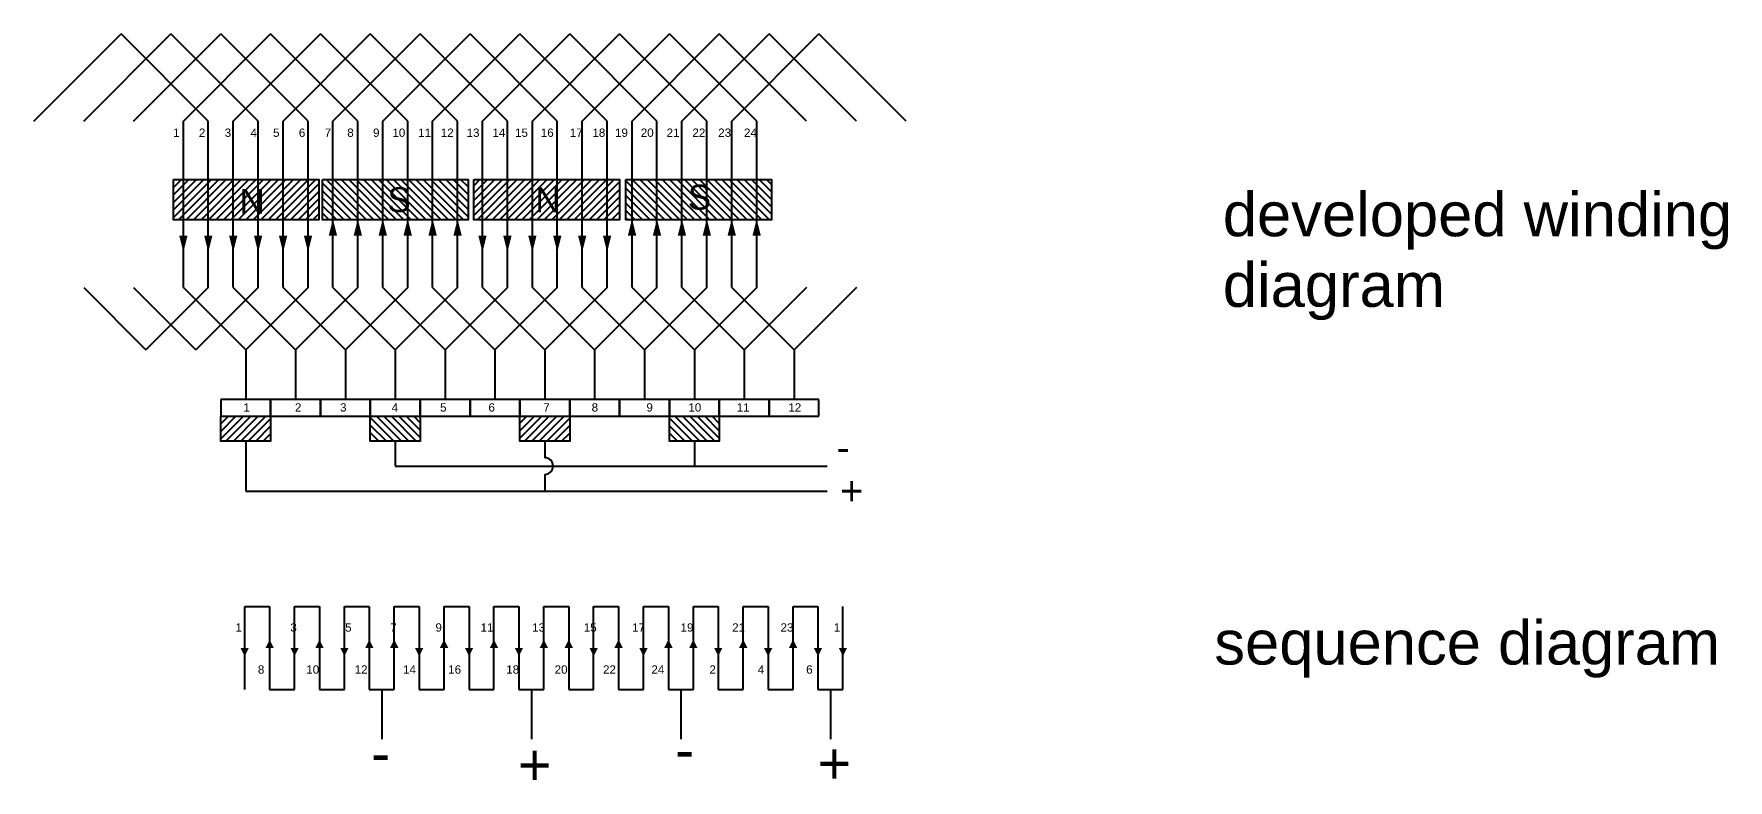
# Model space of a CAD drawing. Header units: millimetres. Extents: x -26 to 993, y -223 to 226.
import ezdxf

# ---------------------------------------------------------------- set-up
doc = ezdxf.new("R2010")
doc.units = ezdxf.units.MM
doc.styles.get("Standard").update_dxf_attribs({"font": 'arial.ttf'})

msp = doc.modelspace()

# ---------------------------------------------------------------- hatches: boundary and pattern name
h = msp.add_hatch()
h.set_pattern_fill('ANSI31', color=256)
h.set_pattern_definition([(45, (-264.3822, -197.6527), (-2.245064, 2.245064), [])])
h.paths.add_polyline_path([(57.7, 138.2), (145.2, 138.2), (145.2, 114), (57.7, 114)])
h.paths.add_polyline_path([(238.4, 138.2), (326, 138.2), (326, 114), (238.4, 114)])
h.paths.add_polyline_path([(86.1, -4.2), (116.1, -4.2), (116.1, -19.2), (86.1, -19.2)])
h.paths.add_polyline_path([(266.1, -4.2), (296.1, -4.2), (296.1, -19.2), (266.1, -19.2)])
h = msp.add_hatch()
h.set_pattern_fill('ANSI31', color=256, angle=90)
h.set_pattern_definition([(135, (-264.3822, -197.6527), (-2.245064, -2.245064), [])])
h.paths.add_polyline_path([(147.4, 138.2), (234.9, 138.2), (234.9, 114), (147.4, 114)])
h.paths.add_polyline_path([(329.9, 138.2), (417.5, 138.2), (417.5, 114), (329.9, 114)])
h.paths.add_polyline_path([(356.1, -4.2), (386.1, -4.2), (386.1, -19.2), (356.1, -19.2)])
h.paths.add_polyline_path([(176.1, -4.2), (206.1, -4.2), (206.1, -19.2), (176.1, -19.2)])

# ---------------------------------------------------------------- linework, layer by layer
for p, q in [((-26.4, 173.3), (26.1, 225.8)), ((3.6, 173.3), (56.1, 225.8)), ((78.6, 173.3), (26.1, 225.8)), ((33.6, 173.3), (86.1, 225.8)), ((108.6, 173.3), (56.1, 225.8)), ((63.6, 173.3), (116.1, 225.8)), ((138.6, 173.3), (86.1, 225.8)), ((93.6, 173.3), (146.1, 225.8)), ((168.6, 173.3), (116.1, 225.8)), ((123.6, 173.3), (176.1, 225.8)), ((198.6, 173.3), (146.1, 225.8)), ((153.6, 173.3), (206.1, 225.8)), ((228.6, 173.3), (176.1, 225.8)), ((183.6, 173.3), (236.1, 225.8)), ((258.6, 173.3), (206.1, 225.8)), ((213.6, 173.3), (266.1, 225.8)), ((288.6, 173.3), (236.1, 225.8)), ((243.6, 173.3), (296.1, 225.8)), ((318.6, 173.3), (266.1, 225.8)), ((273.6, 173.3), (326.1, 225.8)), ((348.6, 173.3), (296.1, 225.8)), ((303.6, 173.3), (356.1, 225.8)), ((378.6, 173.3), (326.1, 225.8)), ((333.6, 173.3), (386.1, 225.8)), ((408.6, 173.3), (356.1, 225.8)), ((363.6, 173.3), (416.1, 225.8)), ((438.6, 173.3), (386.1, 225.8)), ((393.6, 173.3), (446.1, 225.8)), ((468.6, 173.3), (416.1, 225.8)), ((498.6, 173.3), (446.1, 225.8)), ((63.6, 73.3), (63.6, 173.3)), ((78.6, 73.3), (78.6, 173.3)), ((93.6, 73.3), (93.6, 173.3)), ((108.6, 73.3), (108.6, 173.3)), ((123.6, 73.3), (123.6, 173.3)), ((138.6, 73.3), (138.6, 173.3)), ((153.6, 73.3), (153.6, 173.3)), ((168.6, 73.3), (168.6, 173.3)), ((183.6, 73.3), (183.6, 173.3)), ((198.6, 73.3), (198.6, 173.3)), ((213.6, 73.3), (213.6, 173.3)), ((228.6, 73.3), (228.6, 173.3)), ((243.6, 73.3), (243.6, 173.3)), ((258.6, 73.3), (258.6, 173.3)), ((273.6, 73.3), (273.6, 173.3)), ((288.6, 73.3), (288.6, 173.3)), ((303.6, 73.3), (303.6, 173.3)), ((318.6, 73.3), (318.6, 173.3)), ((333.6, 73.3), (333.6, 173.3)), ((348.6, 73.3), (348.6, 173.3)), ((363.6, 73.3), (363.6, 173.3)), ((378.6, 73.3), (378.6, 173.3)), ((393.6, 73.3), (393.6, 173.3)), ((408.6, 73.3), (408.6, 173.3)), ((3.6, 73.3), (41.1, 35.8)), ((33.6, 73.3), (71.1, 35.8)), ((78.6, 73.3), (41.1, 35.8)), ((63.6, 73.3), (101.1, 35.8)), ((108.6, 73.3), (71.1, 35.8)), ((93.6, 73.3), (131.1, 35.8)), ((138.6, 73.3), (101.1, 35.8)), ((123.6, 73.3), (161.1, 35.8)), ((168.6, 73.3), (131.1, 35.8)), ((153.6, 73.3), (191.1, 35.8)), ((198.6, 73.3), (161.1, 35.8)), ((183.6, 73.3), (221.1, 35.8)), ((228.6, 73.3), (191.1, 35.8)), ((213.6, 73.3), (251.1, 35.8)), ((258.6, 73.3), (221.1, 35.8)), ((243.6, 73.3), (281.1, 35.8)), ((288.6, 73.3), (251.1, 35.8)), ((273.6, 73.3), (311.1, 35.8)), ((318.6, 73.3), (281.1, 35.8)), ((303.6, 73.3), (341.1, 35.8)), ((348.6, 73.3), (311.1, 35.8)), ((333.6, 73.3), (371.1, 35.8)), ((378.6, 73.3), (341.1, 35.8)), ((363.6, 73.3), (401.1, 35.8)), ((408.6, 73.3), (371.1, 35.8)), ((393.6, 73.3), (431.1, 35.8)), ((438.6, 73.3), (401.1, 35.8)), ((468.6, 73.3), (431.1, 35.8)), ((101.1, 35.8), (101.1, 5.8)), ((131.1, 35.8), (131.1, 5.8)), ((161.1, 35.8), (161.1, 5.8)), ((191.1, 35.8), (191.1, 5.8)), ((221.1, 35.8), (221.1, 5.8)), ((251.1, 35.8), (251.1, 5.8)), ((281.1, 35.8), (281.1, 5.8)), ((311.1, 35.8), (311.1, 5.8)), ((341.1, 35.8), (341.1, 5.8)), ((371.1, 35.8), (371.1, 5.8)), ((401.1, 35.8), (401.1, 5.8)), ((431.1, 35.8), (431.1, 5.8)), ((101.1, 5.8), (86.1, 5.8)), ((86.1, 5.8), (86.1, -4.2)), ((116.1, 5.8), (101.1, 5.8)), ((116.1, -4.2), (116.1, 5.8)), ((131.1, 5.8), (116.1, 5.8)), ((116.1, 5.8), (116.1, -4.2)), ((146.1, 5.8), (131.1, 5.8)), ((146.1, -4.2), (146.1, 5.8)), ((161.1, 5.8), (146.1, 5.8)), ((146.1, 5.8), (146.1, -4.2)), ((176.1, 5.8), (161.1, 5.8)), ((176.1, -4.2), (176.1, 5.8)), ((191.1, 5.8), (176.1, 5.8)), ((176.1, 5.8), (176.1, -4.2)), ((206.1, 5.8), (191.1, 5.8)), ((206.1, -4.2), (206.1, 5.8)), ((221.1, 5.8), (206.1, 5.8)), ((206.1, 5.8), (206.1, -4.2)), ((236.1, 5.8), (221.1, 5.8)), ((236.1, -4.2), (236.1, 5.8)), ((251.1, 5.8), (236.1, 5.8)), ((236.1, 5.8), (236.1, -4.2)), ((266.1, 5.8), (251.1, 5.8)), ((266.1, -4.2), (266.1, 5.8)), ((281.1, 5.8), (266.1, 5.8)), ((266.1, 5.8), (266.1, -4.2)), ((296.1, 5.8), (281.1, 5.8)), ((296.1, -4.2), (296.1, 5.8)), ((311.1, 5.8), (296.1, 5.8)), ((296.1, 5.8), (296.1, -4.2)), ((326.1, 5.8), (311.1, 5.8)), ((326.1, -4.2), (326.1, 5.8)), ((341.1, 5.8), (326.1, 5.8)), ((326.1, 5.8), (326.1, -4.2)), ((356.1, 5.8), (341.1, 5.8)), ((356.1, -4.2), (356.1, 5.8)), ((371.1, 5.8), (356.1, 5.8)), ((356.1, 5.8), (356.1, -4.2)), ((386.1, 5.8), (371.1, 5.8)), ((386.1, -4.2), (386.1, 5.8)), ((401.1, 5.8), (386.1, 5.8)), ((386.1, 5.8), (386.1, -4.2)), ((416.1, 5.8), (401.1, 5.8)), ((416.1, -4.2), (416.1, 5.8)), ((431.1, 5.8), (416.1, 5.8)), ((416.1, 5.8), (416.1, -4.2)), ((446.1, 5.8), (431.1, 5.8)), ((446.1, -4.2), (446.1, 5.8)), ((86.1, -4.2), (116.1, -4.2)), ((116.1, -4.2), (146.1, -4.2)), ((146.1, -4.2), (176.1, -4.2)), ((176.1, -4.2), (206.1, -4.2)), ((206.1, -4.2), (236.1, -4.2)), ((236.1, -4.2), (266.1, -4.2)), ((266.1, -4.2), (296.1, -4.2)), ((296.1, -4.2), (326.1, -4.2)), ((326.1, -4.2), (356.1, -4.2)), ((356.1, -4.2), (386.1, -4.2)), ((386.1, -4.2), (416.1, -4.2)), ((416.1, -4.2), (446.1, -4.2)), ((101.1, -19.2), (101.1, -49.2)), ((191.1, -19.2), (191.1, -34.2)), ((281.1, -19.2), (281.1, -29.2)), ((371.1, -19.2), (371.1, -34.2)), ((191.1, -34.2), (451.1, -34.2)), ((281.1, -39.2), (281.1, -49.2)), ((101.1, -49.2), (451.1, -49.2)), ((100.5, -168.6), (100.5, -118.6)), ((100.5, -118.6), (115.5, -118.6)), ((115.5, -118.6), (115.5, -168.6)), ((130.5, -168.6), (130.5, -118.6)), ((130.5, -118.6), (145.5, -118.6)), ((145.5, -118.6), (145.5, -168.6)), ((160.5, -168.6), (160.5, -118.6)), ((160.5, -118.6), (175.5, -118.6)), ((175.5, -118.6), (175.5, -168.6)), ((190.5, -168.6), (190.5, -118.6)), ((190.5, -118.6), (205.5, -118.6)), ((205.5, -118.6), (205.5, -168.6)), ((220.5, -168.6), (220.5, -118.6)), ((220.5, -118.6), (235.5, -118.6)), ((235.5, -118.6), (235.5, -168.6)), ((250.5, -168.6), (250.5, -118.6)), ((250.5, -118.6), (265.5, -118.6)), ((265.5, -118.6), (265.5, -168.6)), ((280.5, -168.6), (280.5, -118.6)), ((280.5, -118.6), (295.5, -118.6)), ((295.5, -118.6), (295.5, -168.6)), ((310.5, -168.6), (310.5, -118.6)), ((310.5, -118.6), (325.5, -118.6)), ((325.5, -118.6), (325.5, -168.6)), ((340.5, -168.6), (340.5, -118.6)), ((340.5, -118.6), (355.5, -118.6)), ((355.5, -118.6), (355.5, -168.6)), ((370.5, -168.6), (370.5, -118.6)), ((370.5, -118.6), (385.5, -118.6)), ((385.5, -118.6), (385.5, -168.6)), ((400.5, -168.6), (400.5, -118.6)), ((400.5, -118.6), (415.5, -118.6)), ((415.5, -118.6), (415.5, -168.6)), ((430.5, -168.6), (430.5, -118.6)), ((430.5, -118.6), (445.5, -118.6)), ((445.5, -118.6), (445.5, -168.6)), ((460.5, -168.6), (460.5, -118.6)), ((115.5, -168.6), (130.5, -168.6)), ((145.5, -168.6), (160.5, -168.6)), ((175.5, -168.6), (190.5, -168.6)), ((183, -168.6), (183, -198.6)), ((205.5, -168.6), (220.5, -168.6)), ((235.5, -168.6), (250.5, -168.6)), ((265.5, -168.6), (280.5, -168.6)), ((273, -168.6), (273, -198.6)), ((295.5, -168.6), (310.5, -168.6)), ((325.5, -168.6), (340.5, -168.6)), ((355.5, -168.6), (370.5, -168.6)), ((363, -168.6), (363, -198.6)), ((385.5, -168.6), (400.5, -168.6)), ((415.5, -168.6), (430.5, -168.6)), ((445.5, -168.6), (460.5, -168.6)), ((453, -168.6), (453, -198.6))]:
    msp.add_line(p, q)
for points in [[(57.7, 138.2), (145.2, 138.2), (145.2, 114), (57.7, 114)], [(147.4, 138.2), (234.9, 138.2), (234.9, 114), (147.4, 114)], [(238.4, 138.2), (326, 138.2), (326, 114), (238.4, 114)], [(329.9, 138.2), (417.5, 138.2), (417.5, 114), (329.9, 114)], [(86.1, -4.2), (116.1, -4.2), (116.1, -19.2), (86.1, -19.2)], [(176.1, -4.2), (206.1, -4.2), (206.1, -19.2), (176.1, -19.2)], [(266.1, -4.2), (296.1, -4.2), (296.1, -19.2), (266.1, -19.2)], [(356.1, -4.2), (386.1, -4.2), (386.1, -19.2), (356.1, -19.2)]]:
    msp.add_lwpolyline(points, close=True)
for points in [[(153.6, 104.5, 5, 0, 0), (153.6, 114.5, 0, 0, 0)], [(168.6, 104.5, 5, 0, 0), (168.6, 114.5, 0, 0, 0)], [(183.6, 104.5, 5, 0, 0), (183.6, 114.5, 0, 0, 0)], [(198.6, 104.5, 5, 0, 0), (198.6, 114.5, 0, 0, 0)], [(213.6, 104.5, 5, 0, 0), (213.6, 114.5, 0, 0, 0)], [(228.6, 104.5, 5, 0, 0), (228.6, 114.5, 0, 0, 0)], [(333.6, 104.5, 5, 0, 0), (333.6, 114.5, 0, 0, 0)], [(348.6, 104.5, 5, 0, 0), (348.6, 114.5, 0, 0, 0)], [(363.6, 104.5, 5, 0, 0), (363.6, 114.5, 0, 0, 0)], [(378.6, 104.5, 5, 0, 0), (378.6, 114.5, 0, 0, 0)], [(393.6, 104.5, 5, 0, 0), (393.6, 114.5, 0, 0, 0)], [(408.6, 104.5, 5, 0, 0), (408.6, 114.5, 0, 0, 0)], [(63.6, 104.5, 5, 0, 0), (63.6, 94.5, 0, 0, 0)], [(78.6, 104.5, 5, 0, 0), (78.6, 94.5, 0, 0, 0)], [(93.6, 104.5, 5, 0, 0), (93.6, 94.5, 0, 0, 0)], [(108.6, 104.5, 5, 0, 0), (108.6, 94.5, 0, 0, 0)], [(123.6, 104.5, 5, 0, 0), (123.6, 94.5, 0, 0, 0)], [(138.6, 104.5, 5, 0, 0), (138.6, 94.5, 0, 0, 0)], [(243.6, 104.5, 5, 0, 0), (243.6, 94.5, 0, 0, 0)], [(258.6, 104.5, 5, 0, 0), (258.6, 94.5, 0, 0, 0)], [(273.6, 104.5, 5, 0, 0), (273.6, 94.5, 0, 0, 0)], [(288.6, 104.5, 5, 0, 0), (288.6, 94.5, 0, 0, 0)], [(303.6, 104.5, 5, 0, 0), (303.6, 94.5, 0, 0, 0)], [(318.6, 104.5, 5, 0, 0), (318.6, 94.5, 0, 0, 0)], [(100.5, -143.6, 5, 0, 0), (100.5, -148.6, 0, 0, 0)], [(115.5, -143.6, 5, 0, 0), (115.5, -138.6, 0, 0, 0)], [(130.5, -143.6, 5, 0, 0), (130.5, -148.6, 0, 0, 0)], [(145.5, -143.6, 5, 0, 0), (145.5, -138.6, 0, 0, 0)], [(160.5, -143.6, 5, 0, 0), (160.5, -148.6, 0, 0, 0)], [(175.5, -143.6, 5, 0, 0), (175.5, -138.6, 0, 0, 0)], [(190.5, -143.6, 5, 0, 0), (190.5, -138.6, 0, 0, 0)], [(205.5, -143.6, 5, 0, 0), (205.5, -148.6, 0, 0, 0)], [(220.5, -143.6, 5, 0, 0), (220.5, -138.6, 0, 0, 0)], [(235.5, -143.6, 5, 0, 0), (235.5, -148.6, 0, 0, 0)], [(250.5, -143.6, 5, 0, 0), (250.5, -138.6, 0, 0, 0)], [(265.5, -143.6, 5, 0, 0), (265.5, -148.6, 0, 0, 0)], [(280.5, -143.6, 5, 0, 0), (280.5, -138.6, 0, 0, 0)], [(295.5, -143.6, 5, 0, 0), (295.5, -138.6, 0, 0, 0)], [(310.5, -143.6, 5, 0, 0), (310.5, -148.6, 0, 0, 0)], [(325.5, -143.6, 5, 0, 0), (325.5, -138.6, 0, 0, 0)], [(340.5, -143.6, 5, 0, 0), (340.5, -148.6, 0, 0, 0)], [(355.5, -143.6, 5, 0, 0), (355.5, -138.6, 0, 0, 0)], [(370.5, -143.6, 5, 0, 0), (370.5, -138.6, 0, 0, 0)], [(385.5, -143.6, 5, 0, 0), (385.5, -148.6, 0, 0, 0)], [(400.5, -143.6, 5, 0, 0), (400.5, -138.6, 0, 0, 0)], [(415.5, -143.6, 5, 0, 0), (415.5, -148.6, 0, 0, 0)], [(430.5, -143.6, 5, 0, 0), (430.5, -138.6, 0, 0, 0)], [(445.5, -143.6, 5, 0, 0), (445.5, -148.6, 0, 0, 0)], [(460.5, -143.6, 5, 0, 0), (460.5, -148.6, 0, 0, 0)]]:
    msp.add_lwpolyline(points, format="xyseb")
msp.add_arc((281.1, -34.2), 5, 270, 90)

# ---------------------------------------------------------------- texts
for s, height, p in [('N', 15, (97.4, 117.6)), ('S', 15, (186.4, 118.6)), ('N', 15, (275.4, 118.5)), ('S', 15, (367.2, 120.1)), ('developed winding', 26.486, (689.1, 104.1)), ('diagram', 26.49, (689.1, 61.6)), ('-', 17.1, (456.7, -31.4)), ('+', 17.1, (458.8, -57.6)), ('sequence diagram', 26.486, (684, -153.6)), ('-', 24.8, (176.6, -219.2)), ('+', 24.8, (264.9, -226.3)), ('-', 24.8, (359.5, -217.3)), ('+', 24.8, (445.2, -225.4))]:
    msp.add_text(s, height=height).set_placement(p)
at = {"char_height": 5, "attachment_point": 1}
for s, width, gutter_width, insert in [('     1      2      3      4     5      6      7     8      9    10    11   12    13    14   15    16     17   18   19    20    21    22    23    24', 379.122, 12.5, (47.7, 168.9)), ('       1              2            3              4             5             6               7             8               9           10           11            12', 360, 75, (86.1, 3.6)), ('    1               3               5            7            9            11            13            15           17           19            21           23 ^I    1', 391.863, 75, (87.2, -128.8)), ('                8             10           12           14          16              18           20           22           24              2             4             6 ', 414.359, 75, (77.4, -154.1))]:
    msp.add_mtext_dynamic_manual_height_columns(s, width=width, gutter_width=gutter_width, heights=[0], dxfattribs=dict(at, insert=insert))

doc.saveas('drawing.dxf')
